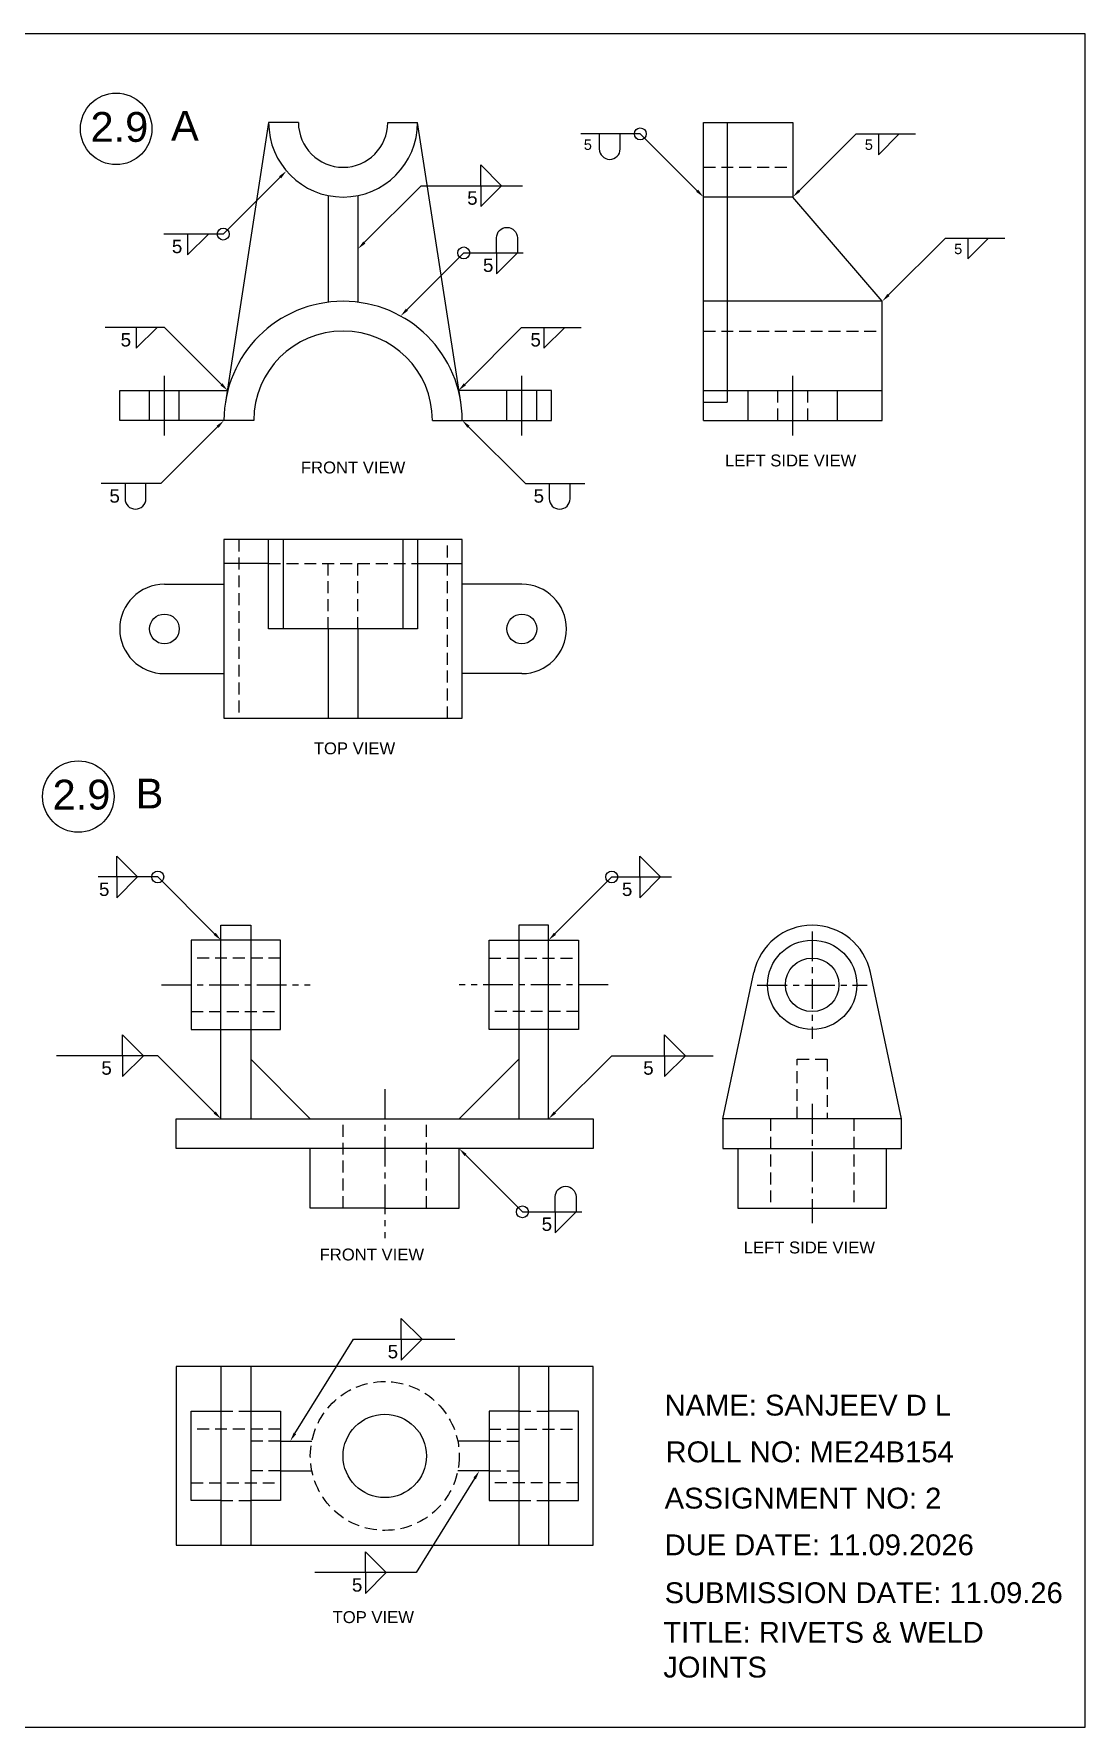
# Model space of a CAD drawing. Header units: inches. Extents: x 0 to 2841, y -1 to 568.
# Drawn here: x 2488 to 2841, y -1 to 568 of the extents above; entities that cross this region are included whole.
import ezdxf
from ezdxf import colors
from ezdxf.entities.mleader import LeaderData, LeaderLine
from ezdxf.math import Vec2, Vec3

# ---------------------------------------------------------------- set-up
doc = ezdxf.new("R2010")
doc.units = ezdxf.units.IN
doc.header["$LTSCALE"] = 8
doc.header["$MEASUREMENT"] = 0
doc.linetypes.add('CENTER', pattern=[2, 1.25, -0.25, 0.25, -0.25])
doc.linetypes.add('DASHED', pattern=[0.75, 0.5, -0.25])
doc.styles.get("Standard").update_dxf_attribs({"font": 'arial.ttf'})

msp = doc.modelspace()

# ---------------------------------------------------------------- linework, layer by layer
at = {"linetype": 'Continuous'}
for p, q in [((2566.396, 538.119), (2551.866, 444.237)), ((2576.396, 538.119), (2566.396, 538.119)), ((2606.396, 538.119), (2616.396, 538.119)), ((2630.925, 444.237), (2616.396, 538.119)), ((2712.396, 438.119), (2712.396, 538.119)), ((2712.396, 538.119), (2742.396, 538.119)), ((2720.396, 538.119), (2720.396, 444.237)), ((2742.396, 538.119), (2742.396, 513.119)), ((2586.396, 513.624), (2586.396, 477.806)), ((2596.396, 513.624), (2596.396, 477.806)), ((2742.396, 513.119), (2712.396, 513.119)), ((2772.396, 478.119), (2742.396, 513.119)), ((2772.396, 478.119), (2712.396, 478.119)), ((2772.396, 438.119), (2772.396, 478.119)), ((2531.396, 433.119), (2531.396, 453.119)), ((2651.396, 433.119), (2651.396, 453.119)), ((2742.396, 433.119), (2742.396, 453.119)), ((2516.396, 448.119), (2552.666, 448.119)), ((2516.396, 438.119), (2516.396, 448.119)), ((2526.396, 438.119), (2526.396, 448.119)), ((2536.396, 438.119), (2536.396, 448.119)), ((2661.396, 448.119), (2630.125, 448.119)), ((2646.396, 438.119), (2646.396, 448.119)), ((2656.396, 438.119), (2656.396, 448.119)), ((2661.396, 438.119), (2661.396, 448.119)), ((2712.396, 448.119), (2772.396, 448.119)), ((2712.396, 444.237), (2720.396, 444.237)), ((2727.396, 438.119), (2727.396, 448.119)), ((2757.396, 438.119), (2757.396, 448.119)), ((2561.396, 438.119), (2516.396, 438.119)), ((2621.396, 438.119), (2661.396, 438.119)), ((2712.396, 438.119), (2772.396, 438.119)), ((2551.396, 398.119), (2551.396, 338.119)), ((2631.396, 398.119), (2551.396, 398.119)), ((2566.396, 368.119), (2566.396, 398.119)), ((2571.396, 368.119), (2571.396, 398.119)), ((2611.396, 398.119), (2611.396, 368.119)), ((2616.396, 398.119), (2616.396, 368.119)), ((2631.396, 338.119), (2631.396, 398.119)), ((2566.396, 390.119), (2551.396, 390.119)), ((2616.396, 390.119), (2631.396, 390.119)), ((2531.396, 383.119), (2551.396, 383.119)), ((2651.396, 383.119), (2631.396, 383.119)), ((2616.396, 368.119), (2566.396, 368.119)), ((2586.396, 368.119), (2586.396, 338.119)), ((2596.396, 368.119), (2596.396, 338.119)), ((2531.396, 353.119), (2551.396, 353.119)), ((2651.396, 353.119), (2631.396, 353.119)), ((2551.396, 338.119), (2631.396, 338.119)), ((2550.391, 203.645), (2550.391, 268.645)), ((2550.391, 268.645), (2560.391, 268.645)), ((2560.391, 268.645), (2560.391, 203.645)), ((2660.391, 268.645), (2650.391, 268.645)), ((2650.391, 268.645), (2650.391, 203.645)), ((2660.391, 203.645), (2660.391, 268.645)), ((2570.391, 263.645), (2540.391, 263.645)), ((2540.391, 263.645), (2540.391, 233.645)), ((2570.391, 233.645), (2570.391, 263.645)), ((2640.391, 233.645), (2640.391, 263.645)), ((2640.391, 263.645), (2670.391, 263.645)), ((2670.391, 263.645), (2670.391, 233.645)), ((2718.891, 203.645), (2729.327, 252.799)), ((2778.891, 203.645), (2768.455, 252.799)), ((2540.391, 233.645), (2570.391, 233.645)), ((2670.391, 233.645), (2640.391, 233.645)), ((2580.391, 203.645), (2560.391, 223.645)), ((2630.391, 203.645), (2650.391, 223.645)), ((2535.391, 193.645), (2535.391, 203.645)), ((2535.391, 203.645), (2675.391, 203.645)), ((2535.391, 203.645), (2550.391, 203.645)), ((2675.391, 203.645), (2675.391, 193.645)), ((2778.891, 203.645), (2718.891, 203.645)), ((2718.891, 203.645), (2718.891, 193.645)), ((2778.891, 193.645), (2778.891, 203.645)), ((2675.391, 193.645), (2535.391, 193.645)), ((2580.391, 173.645), (2580.391, 193.645)), ((2630.391, 173.645), (2630.391, 193.645)), ((2718.891, 193.645), (2778.891, 193.645)), ((2723.891, 193.645), (2723.891, 173.645)), ((2773.891, 173.645), (2773.891, 193.645)), ((2605.391, 173.645), (2580.391, 173.645)), ((2605.391, 173.645), (2630.391, 173.645)), ((2723.891, 173.645), (2773.891, 173.645)), ((2535.391, 120.476), (2535.391, 60.476)), ((2675.391, 120.476), (2535.391, 120.476)), ((2550.391, 120.476), (2550.391, 60.476)), ((2560.391, 120.476), (2560.391, 60.476)), ((2650.391, 120.476), (2650.391, 60.476)), ((2660.391, 120.476), (2660.391, 60.476)), ((2675.391, 60.476), (2675.391, 120.476)), ((2540.391, 105.476), (2550.391, 105.476)), ((2540.391, 75.476), (2540.391, 105.476)), ((2560.391, 105.476), (2570.391, 105.476)), ((2570.391, 105.476), (2570.391, 75.476)), ((2640.391, 105.476), (2640.391, 75.476)), ((2650.391, 105.476), (2640.391, 105.476)), ((2670.391, 105.476), (2660.391, 105.476)), ((2670.391, 75.476), (2670.391, 105.476)), ((2570.391, 95.476), (2580.896, 95.476)), ((2640.391, 95.476), (2629.886, 95.476)), ((2570.391, 85.476), (2580.896, 85.476)), ((2640.391, 85.476), (2629.886, 85.476)), ((2550.391, 75.476), (2540.391, 75.476)), ((2570.391, 75.476), (2560.391, 75.476)), ((2640.391, 75.476), (2650.391, 75.476)), ((2660.391, 75.476), (2670.391, 75.476)), ((2535.391, 60.476), (2675.391, 60.476))]:
    msp.add_line(p, q, dxfattribs=at)
at = {"color": 3, "linetype": 'Continuous'}
for p, q in [((2683.682, 534.333), (2676.682, 534.333)), ((2771.109, 534.333), (2771.109, 527.333)), ((2771.109, 527.333), (2778.109, 534.333)), ((2771.109, 534.333), (2778.109, 534.333)), ((2637.609, 516.928), (2637.609, 523.928)), ((2637.609, 523.928), (2644.609, 516.928)), ((2637.609, 516.928), (2637.609, 509.928)), ((2637.609, 509.928), (2644.609, 516.928)), ((2539.167, 500.676), (2539.167, 493.676)), ((2539.167, 493.676), (2546.167, 500.676)), ((2801.109, 499.333), (2801.109, 492.333)), ((2801.109, 492.333), (2808.109, 499.333)), ((2801.109, 499.333), (2808.109, 499.333)), ((2639.404, 494.371), (2646.404, 494.371)), ((2642.904, 494.371), (2642.904, 487.371)), ((2642.904, 487.371), (2649.904, 494.371)), ((2523.952, 469.333), (2516.952, 469.333)), ((2521.952, 469.333), (2521.952, 462.333)), ((2521.952, 462.333), (2528.952, 469.333)), ((2658.839, 469.333), (2658.839, 462.333)), ((2658.839, 462.333), (2665.839, 469.333)), ((2658.839, 469.333), (2665.839, 469.333)), ((2515.411, 284.858), (2515.411, 291.858)), ((2515.411, 291.858), (2522.411, 284.858)), ((2690.991, 284.858), (2690.991, 291.858)), ((2690.991, 291.858), (2697.991, 284.858)), ((2521.677, 284.858), (2514.677, 284.858)), ((2515.411, 284.858), (2515.411, 277.858)), ((2515.411, 277.858), (2522.411, 284.858)), ((2689.104, 284.858), (2696.104, 284.858)), ((2690.991, 284.858), (2690.991, 277.858)), ((2690.991, 277.858), (2697.991, 284.858)), ((2517.372, 224.858), (2517.372, 231.858)), ((2517.372, 231.858), (2524.372, 224.858)), ((2699.31, 224.858), (2699.31, 231.858)), ((2699.31, 231.858), (2706.31, 224.858)), ((2517.372, 224.858), (2517.372, 217.858)), ((2517.372, 217.858), (2524.372, 224.858)), ((2699.31, 224.858), (2699.31, 217.858)), ((2699.31, 217.858), (2706.31, 224.858)), ((2659.104, 172.432), (2666.104, 172.432)), ((2662.604, 172.432), (2662.604, 165.432)), ((2662.604, 165.432), (2669.604, 172.432)), ((2610.907, 129.632), (2610.907, 136.632)), ((2610.907, 136.632), (2617.907, 129.632)), ((2610.907, 129.632), (2610.907, 122.632)), ((2610.907, 122.632), (2617.907, 129.632)), ((2598.907, 51.319), (2598.907, 58.319)), ((2598.907, 58.319), (2605.907, 51.319)), ((2598.907, 51.319), (2598.907, 44.319)), ((2598.907, 44.319), (2605.907, 51.319))]:
    msp.add_line(p, q, dxfattribs=at)
at = {"linetype": 'DASHED'}
for p, q in [((2712.396, 523.119), (2742.396, 523.119)), ((2712.396, 468.119), (2772.396, 468.119)), ((2737.396, 438.119), (2737.396, 448.119)), ((2747.396, 438.119), (2747.396, 448.119)), ((2556.396, 398.119), (2556.396, 338.119)), ((2626.396, 338.119), (2626.396, 398.119)), ((2566.396, 390.119), (2616.396, 390.119)), ((2586.396, 368.119), (2586.396, 390.119)), ((2596.396, 368.119), (2596.396, 390.119)), ((2570.391, 257.645), (2540.391, 257.645)), ((2640.391, 257.645), (2670.391, 257.645)), ((2540.391, 239.645), (2570.391, 239.645)), ((2670.391, 239.645), (2640.391, 239.645)), ((2743.891, 203.645), (2743.891, 223.645)), ((2743.891, 223.645), (2753.891, 223.645)), ((2753.891, 223.645), (2753.891, 203.645)), ((2591.391, 173.645), (2591.391, 203.645)), ((2619.391, 173.645), (2619.391, 203.645)), ((2734.891, 203.645), (2734.891, 173.645)), ((2762.891, 203.645), (2762.891, 173.645)), ((2550.391, 105.476), (2560.391, 105.476)), ((2650.391, 105.476), (2660.391, 105.476)), ((2570.391, 99.476), (2540.391, 99.476)), ((2640.391, 99.476), (2670.391, 99.476)), ((2570.391, 95.476), (2560.391, 95.476)), ((2640.391, 95.476), (2650.391, 95.476)), ((2570.391, 85.476), (2560.391, 85.476)), ((2640.391, 85.476), (2650.391, 85.476)), ((2540.391, 81.476), (2570.391, 81.476)), ((2670.391, 81.476), (2640.391, 81.476)), ((2550.391, 75.476), (2560.391, 75.476)), ((2650.391, 75.476), (2660.391, 75.476))]:
    msp.add_line(p, q, dxfattribs=at)
at = {"linetype": 'CENTER'}
for p, q in [((2748.891, 266.55), (2748.891, 230.479)), ((2530.391, 248.645), (2580.391, 248.645)), ((2680.391, 248.645), (2630.391, 248.645)), ((2730.472, 248.555), (2767.309, 248.555)), ((2605.391, 213.645), (2605.391, 163.645)), ((2748.891, 208.645), (2748.891, 168.645))]:
    msp.add_line(p, q, dxfattribs=at)
at = {"linetype": 'Continuous'}
msp.add_lwpolyline([(1925.971, -0.563), (2840.537, -0.563), (2840.537, 567.901), (1925.971, 567.901)], close=True, dxfattribs=at)
at = {"color": 3, "linetype": 'Continuous'}
for points in [[(2677.416, 534.333), (2677.416, 529.265, 1), (2684.416, 529.265), (2684.416, 534.333)], [(2642.904, 494.371), (2642.904, 499.439, -1), (2649.904, 499.439), (2649.904, 494.371)], [(2518.182, 416.906), (2518.182, 411.839, 1), (2525.182, 411.839), (2525.182, 416.906)], [(2660.609, 416.906), (2660.609, 411.839, 1), (2667.609, 411.839), (2667.609, 416.906)], [(2662.604, 172.432), (2662.604, 177.5, -1), (2669.604, 177.5), (2669.604, 172.432)]]:
    msp.add_lwpolyline(points, format="xyb", dxfattribs=at)
at = {"linetype": 'Continuous'}
for centre, radius in [((2515.204, 536.004), 12), ((2531.396, 368.119), 5), ((2651.396, 368.119), 5), ((2502.49, 311.847), 12), ((2748.891, 248.645), 15), ((2748.891, 248.645), 9), ((2605.391, 90.476), 14)]:
    msp.add_circle(centre, radius, dxfattribs=at)
at = {"color": 3, "linetype": 'Continuous'}
for centre in [(2691.182, 534.333), (2551.167, 500.676), (2631.904, 494.371), (2529.177, 284.858), (2681.604, 284.858), (2651.604, 172.432)]:
    msp.add_circle(centre, 2, dxfattribs=at)
at = {"linetype": 'DASHED'}
msp.add_circle((2605.391, 90.476), 25, dxfattribs=at)
at = {"linetype": 'Continuous'}
for centre, radius, start, end in [((2591.396, 538.119), 25, 180, 270), ((2591.396, 538.119), 15, 180, 270), ((2591.396, 538.119), 15, 270, 0), ((2591.396, 538.119), 25, 270, 0), ((2591.396, 438.119), 40, 90, 180), ((2591.396, 438.119), 40, 0, 90), ((2591.396, 438.119), 30, 90, 180), ((2591.396, 438.119), 30, 0, 90), ((2531.396, 368.119), 15, 90, 270), ((2651.396, 368.119), 15, 270, 90), ((2748.891, 248.645), 20, 11.98678, 168.01322)]:
    msp.add_arc(centre, radius, start, end, dxfattribs=at)

# ---------------------------------------------------------------- texts
at = {"attachment_point": 1}
for s, width, gutter_width, heights, insert, char_height in [('2.9', 25.87837, 12.5, [0], (2506.569, 541.658), 10), ('A', 25.87837, 12.5, [0], (2533.624, 542.055), 10), ('{\\C3;LEFT SIDE VIEW}', 61.8127, 12.5, [0], (2719.611, 426.68), 4), ('{\\C3;FRONT VIEW}', 54.01355, 12.5, [0], (2577.216, 424.326), 4), ('{\\C3;TOP VIEW}', 43.23731, 12.5, [0], (2581.568, 330.031), 4), ('2.9', 25.87837, 12.5, [0], (2493.855, 317.501), 10), ('B', 25.87837, 12.5, [0], (2521.733, 317.85), 10), ('{\\C3;FRONT VIEW}', 54.01355, 12.5, [0], (2583.509, 160.115), 4), ('{\\C3;LEFT SIDE VIEW}', 61.8127, 12.5, [0], (2725.904, 162.468), 4), ('NAME: SANJEEV D L', 158.91687, 20.45, [2.08], (2699.356, 111.033), 7), ('ROLL NO: ME24B154', 181.51683, 0, [4.206], (2699.665, 95.359), 7), ('ASSIGNMENT NO: 2', 179.96328, 20.45, [0], (2699.355, 79.813), 7), ('DUE DATE: 11.09.2026', 180.42925, 20.45, [0], (2699.355, 64.139), 7), ('SUBMISSION DATE: 11.09.26', 200.60546, 20.45, [0], (2699.355, 48.057), 7), ('{\\C3;TOP VIEW}', 43.23731, 12.5, [0], (2587.861, 38.372), 4), ('TITLE: RIVETS & WELD JOINTS', 130.34406, 20.45, [0], (2698.91, 34.755), 7)]:
    msp.add_mtext_dynamic_manual_height_columns(s, width=width, gutter_width=gutter_width, heights=heights, dxfattribs=dict(at, insert=insert, char_height=char_height))
at = {"linetype": 'Continuous'}
for insert, char_height, attachment_point in [((2674.932, 532.444), 3.5, 3), ((2766.562, 532.444), 3.5, 1), ((2633.062, 515.04), 4.5, 1), ((2537.416, 498.788), 4.5, 3), ((2796.562, 497.444), 3.5, 1), ((2638.358, 492.483), 4.5, 1), ((2520.202, 467.444), 4.5, 3), ((2654.292, 467.444), 4.5, 1), ((2516.432, 415.018), 4.5, 3), ((2658.858, 415.018), 4.5, 3), ((2512.927, 282.97), 4.5, 3), ((2688.507, 282.97), 4.5, 3), ((2513.724, 222.97), 4.5, 3), ((2695.662, 222.97), 4.5, 3), ((2658.058, 170.544), 4.5, 1), ((2606.36, 127.744), 4.5, 1), ((2594.36, 49.431), 4.5, 1)]:
    msp.add_mtext_dynamic_manual_height_columns('{\\C3;5}', width=20.80217, gutter_width=1, heights=[0], dxfattribs=dict(at, insert=insert, char_height=char_height, attachment_point=attachment_point))

# ---------------------------------------------------------------- leaders
ml = msp.add_multileader_mtext('Standard', dxfattribs=at)
ml.set_content(' ', color=3)
ml.set_leader_properties(color=3)
ml.build(insert=Vec2(0, 0))
ml.multileader.update_dxf_attribs({"text_left_attachment_type": 2, "dogleg_length": 20, "arrow_head_size": 3})
ctx = ml.context
ctx.base_point, ctx.char_height, ctx.arrow_head_size, ctx.landing_gap_size, ctx.plane_origin = Vec3(2671.002, 535.832), 3, 3, 0.09, Vec3(2712.396, 513.119)
ctx.left_attachment, ctx.text_align_type = 2, 2
notes = []
notes.append((ctx, [(0, (1, 1, 0), (2691.182, 534.333), (-1, 0), 20, [(0, [(2712.396, 513.119)], 0, [])])]))
ctx.mtext.insert, ctx.mtext.alignment, ctx.mtext.flow_direction = Vec3(2671.092, 535.833), 3, 3
ml = msp.add_multileader_mtext('Standard', dxfattribs=at)
ml.set_content(' ', color=3)
ml.set_leader_properties(color=3)
ml.build(insert=Vec2(0, 0))
ml.multileader.update_dxf_attribs({"text_left_attachment_type": 2, "dogleg_length": 20, "arrow_head_size": 3})
ctx = ml.context
ctx.base_point, ctx.char_height, ctx.arrow_head_size, ctx.landing_gap_size, ctx.plane_origin = Vec3(2783.609, 534.333), 3, 3, 0.09, Vec3(2742.396, 513.119)
ctx.left_attachment = 2
notes.append((ctx, [(0, (1, 1, 0), (2763.609, 534.333), (1, 0), 20, [(0, [(2742.396, 513.119)], 0, [])])]))
ctx.mtext.insert, ctx.mtext.flow_direction = Vec3(2783.699, 534.334), 3
ml = msp.add_multileader_mtext('Standard', dxfattribs=at)
ml.set_content(' ', color=3)
ml.set_leader_properties(color=3)
ml.build(insert=Vec2(0, 0))
ml.multileader.update_dxf_attribs({"text_left_attachment_type": 2, "dogleg_length": 20, "arrow_head_size": 3})
ctx = ml.context
ctx.base_point, ctx.char_height, ctx.arrow_head_size, ctx.landing_gap_size, ctx.plane_origin = Vec3(2530.987, 502.175), 3, 3, 0.09, Vec3(2572.38, 521.889)
ctx.left_attachment, ctx.text_align_type = 2, 2
notes.append((ctx, [(0, (1, 1, 0), (2551.167, 500.676), (-1, 0), 20, [(0, [(2572.38, 521.889)], 0, [])])]))
ctx.mtext.insert, ctx.mtext.alignment, ctx.mtext.flow_direction = Vec3(2531.077, 502.176), 3, 3
ml = msp.add_multileader_mtext('Standard', dxfattribs=at)
ml.set_content(' ', color=3)
ml.set_leader_properties(color=3)
ml.build(insert=Vec2(0, 0))
ml.multileader.update_dxf_attribs({"text_left_attachment_type": 2, "dogleg_length": 20, "arrow_head_size": 3})
ctx = ml.context
ctx.base_point, ctx.char_height, ctx.arrow_head_size, ctx.landing_gap_size, ctx.plane_origin = Vec3(2651.669, 516.928), 3, 3, 0.09, Vec3(2596.396, 495.715)
ctx.left_attachment = 2
notes.append((ctx, [(0, (1, 1, 0), (2617.609, 516.928), (1, 0), 34.061, [(0, [(2596.396, 495.715)], 0, [])])]))
ctx.mtext.insert, ctx.mtext.flow_direction = Vec3(2651.759, 516.929), 3
ml = msp.add_multileader_mtext('Standard', dxfattribs=at)
ml.set_content(' ', color=3)
ml.set_leader_properties(color=3)
ml.build(insert=Vec2(0, 0))
ml.multileader.update_dxf_attribs({"text_left_attachment_type": 2, "dogleg_length": 20, "arrow_head_size": 3})
ctx = ml.context
ctx.base_point, ctx.char_height, ctx.arrow_head_size, ctx.landing_gap_size, ctx.plane_origin = Vec3(2813.609, 499.333), 3, 3, 0.09, Vec3(2772.396, 478.119)
ctx.left_attachment = 2
notes.append((ctx, [(0, (1, 1, 0), (2793.609, 499.333), (1, 0), 20, [(0, [(2772.396, 478.119)], 0, [])])]))
ctx.mtext.insert, ctx.mtext.flow_direction = Vec3(2813.699, 499.334), 3
ml = msp.add_multileader_mtext('Standard', dxfattribs=at)
ml.set_content(' ', color=3)
ml.set_leader_properties(color=3)
ml.build(insert=Vec2(0, 0))
ml.multileader.update_dxf_attribs({"text_left_attachment_type": 2, "dogleg_length": 20, "arrow_head_size": 3})
ctx = ml.context
ctx.base_point, ctx.char_height, ctx.arrow_head_size, ctx.landing_gap_size, ctx.plane_origin = Vec3(2651.904, 494.371), 3, 3, 0.09, Vec3(2610.691, 473.158)
ctx.left_attachment = 2
notes.append((ctx, [(0, (1, 1, 0), (2631.904, 494.371), (1, 0), 20, [(0, [(2610.691, 473.158)], 0, [])])]))
ctx.mtext.insert, ctx.mtext.flow_direction = Vec3(2651.994, 494.372), 3
ml = msp.add_multileader_mtext('Standard', dxfattribs=at)
ml.set_content(' ', color=3)
ml.set_leader_properties(color=3)
ml.build(insert=Vec2(0, 0))
ml.multileader.update_dxf_attribs({"text_left_attachment_type": 2, "dogleg_length": 20, "arrow_head_size": 3})
ctx = ml.context
ctx.base_point, ctx.char_height, ctx.arrow_head_size, ctx.landing_gap_size, ctx.plane_origin = Vec3(2511.272, 470.832), 3, 3, 0.09, Vec3(2552.666, 448.119)
ctx.left_attachment, ctx.text_align_type = 2, 2
notes.append((ctx, [(0, (1, 1, 0), (2531.452, 469.333), (-1, 0), 20, [(0, [(2552.666, 448.119)], 0, [])])]))
ctx.mtext.insert, ctx.mtext.alignment, ctx.mtext.flow_direction = Vec3(2511.362, 470.833), 3, 3
ml = msp.add_multileader_mtext('Standard', dxfattribs=at)
ml.set_content(' ', color=3)
ml.set_leader_properties(color=3)
ml.build(insert=Vec2(0, 0))
ml.multileader.update_dxf_attribs({"text_left_attachment_type": 2, "dogleg_length": 20, "arrow_head_size": 3})
ctx = ml.context
ctx.base_point, ctx.char_height, ctx.arrow_head_size, ctx.landing_gap_size, ctx.plane_origin = Vec3(2671.339, 469.333), 3, 3, 0.09, Vec3(2630.125, 448.119)
ctx.left_attachment = 2
notes.append((ctx, [(0, (1, 1, 0), (2651.339, 469.333), (1, 0), 20, [(0, [(2630.125, 448.119)], 0, [])])]))
ctx.mtext.insert, ctx.mtext.flow_direction = Vec3(2671.429, 469.334), 3
ml = msp.add_multileader_mtext('Standard', dxfattribs=at)
ml.set_content(' ', color=3)
ml.set_leader_properties(color=3)
ml.build(insert=Vec2(0, 0))
ml.multileader.update_dxf_attribs({"text_left_attachment_type": 2, "dogleg_length": 20, "arrow_head_size": 3})
ctx = ml.context
ctx.base_point, ctx.char_height, ctx.arrow_head_size, ctx.landing_gap_size, ctx.plane_origin = Vec3(2510.002, 418.405), 3, 3, 0.09, Vec3(2551.396, 438.119)
ctx.left_attachment, ctx.text_align_type = 2, 2
notes.append((ctx, [(0, (1, 1, 0), (2530.182, 416.906), (-1, 0), 20, [(0, [(2551.396, 438.119)], 0, [])])]))
ctx.mtext.insert, ctx.mtext.alignment, ctx.mtext.flow_direction = Vec3(2510.092, 418.406), 3, 3
ml = msp.add_multileader_mtext('Standard', dxfattribs=at)
ml.set_content(' ', color=3)
ml.set_leader_properties(color=3)
ml.build(insert=Vec2(0, 0))
ml.multileader.update_dxf_attribs({"text_left_attachment_type": 2, "dogleg_length": 20, "arrow_head_size": 3})
ctx = ml.context
ctx.base_point, ctx.char_height, ctx.arrow_head_size, ctx.landing_gap_size, ctx.plane_origin = Vec3(2672.609, 416.906), 3, 3, 0.09, Vec3(2631.396, 438.119)
ctx.left_attachment = 2
notes.append((ctx, [(0, (1, 1, 0), (2652.609, 416.906), (1, 0), 20, [(0, [(2631.396, 438.119)], 0, [])])]))
ctx.mtext.insert, ctx.mtext.flow_direction = Vec3(2672.699, 416.907), 3
ml = msp.add_multileader_mtext('Standard', dxfattribs=at)
ml.set_content(' ', color=3)
ml.set_leader_properties(color=3)
ml.build(insert=Vec2(0, 0))
ml.multileader.update_dxf_attribs({"text_left_attachment_type": 2, "dogleg_length": 20, "arrow_head_size": 3})
ctx = ml.context
ctx.base_point, ctx.char_height, ctx.arrow_head_size, ctx.landing_gap_size, ctx.plane_origin = Vec3(2508.997, 286.357), 3, 3, 0.09, Vec3(2550.391, 263.645)
ctx.left_attachment, ctx.text_align_type = 2, 2
notes.append((ctx, [(0, (1, 1, 0), (2529.177, 284.858), (-1, 0), 20, [(0, [(2550.391, 263.645)], 0, [])])]))
ctx.mtext.insert, ctx.mtext.alignment, ctx.mtext.flow_direction = Vec3(2509.087, 286.358), 3, 3
ml = msp.add_multileader_mtext('Standard', dxfattribs=at)
ml.set_content(' ', color=3)
ml.set_leader_properties(color=3)
ml.build(insert=Vec2(0, 0))
ml.multileader.update_dxf_attribs({"text_left_attachment_type": 2, "dogleg_length": 20, "arrow_head_size": 3})
ctx = ml.context
ctx.base_point, ctx.char_height, ctx.arrow_head_size, ctx.landing_gap_size, ctx.plane_origin = Vec3(2701.604, 284.858), 3, 3, 0.09, Vec3(2660.391, 263.645)
ctx.left_attachment = 2
notes.append((ctx, [(0, (1, 1, 0), (2681.604, 284.858), (1, 0), 20, [(0, [(2660.391, 263.645)], 0, [])])]))
ctx.mtext.insert, ctx.mtext.flow_direction = Vec3(2701.694, 284.859), 3
ml = msp.add_multileader_mtext('Standard', dxfattribs=at)
ml.set_content(' ', color=3)
ml.set_leader_properties(color=3)
ml.build(insert=Vec2(0, 0))
ml.multileader.update_dxf_attribs({"text_left_attachment_type": 2, "dogleg_length": 20, "arrow_head_size": 3})
ctx = ml.context
ctx.base_point, ctx.char_height, ctx.arrow_head_size, ctx.landing_gap_size, ctx.plane_origin = Vec3(2494.937, 226.357), 3, 3, 0.09, Vec3(2550.391, 203.645)
ctx.left_attachment, ctx.text_align_type = 2, 2
notes.append((ctx, [(0, (1, 1, 0), (2529.177, 224.858), (-1, 0), 34.061, [(0, [(2550.391, 203.645)], 0, [])])]))
ctx.mtext.insert, ctx.mtext.alignment, ctx.mtext.flow_direction = Vec3(2495.027, 226.358), 3, 3
ml = msp.add_multileader_mtext('Standard', dxfattribs=at)
ml.set_content(' ', color=3)
ml.set_leader_properties(color=3)
ml.build(insert=Vec2(0, 0))
ml.multileader.update_dxf_attribs({"text_left_attachment_type": 2, "dogleg_length": 20, "arrow_head_size": 3})
ctx = ml.context
ctx.base_point, ctx.char_height, ctx.arrow_head_size, ctx.landing_gap_size, ctx.plane_origin = Vec3(2715.664, 224.858), 3, 3, 0.09, Vec3(2660.391, 203.645)
ctx.left_attachment = 2
notes.append((ctx, [(0, (1, 1, 0), (2681.604, 224.858), (1, 0), 34.061, [(0, [(2660.391, 203.645)], 0, [])])]))
ctx.mtext.insert, ctx.mtext.flow_direction = Vec3(2715.754, 224.859), 3
ml = msp.add_multileader_mtext('Standard', dxfattribs=at)
ml.set_content(' ', color=3)
ml.set_leader_properties(color=3)
ml.build(insert=Vec2(0, 0))
ml.multileader.update_dxf_attribs({"text_left_attachment_type": 2, "dogleg_length": 20, "arrow_head_size": 3})
ctx = ml.context
ctx.base_point, ctx.char_height, ctx.arrow_head_size, ctx.landing_gap_size, ctx.plane_origin = Vec3(2671.604, 172.432), 3, 3, 0.09, Vec3(2630.391, 193.645)
ctx.left_attachment = 2
notes.append((ctx, [(0, (1, 1, 0), (2651.604, 172.432), (1, 0), 20, [(0, [(2630.391, 193.645)], 0, [])])]))
ctx.mtext.insert, ctx.mtext.flow_direction = Vec3(2671.694, 172.433), 3
ml = msp.add_multileader_mtext('Standard', dxfattribs=at)
ml.set_content(' ', color=3)
ml.set_leader_properties(color=3)
ml.build(insert=Vec2(0, 0))
ml.multileader.update_dxf_attribs({"text_left_attachment_type": 2, "dogleg_length": 20, "arrow_head_size": 3})
ctx = ml.context
ctx.base_point, ctx.char_height, ctx.arrow_head_size, ctx.landing_gap_size, ctx.plane_origin = Vec3(2628.907, 129.632), 3, 3, 0.09, Vec3(2573.633, 95.476)
ctx.left_attachment = 2
notes.append((ctx, [(0, (1, 1, 0), (2594.846, 129.632), (1, 0), 34.061, [(0, [(2573.633, 95.476)], 0, [])])]))
ctx.mtext.insert, ctx.mtext.flow_direction = Vec3(2628.997, 129.633), 3
ml = msp.add_multileader_mtext('Standard', dxfattribs=at)
ml.set_content(' ', color=3)
ml.set_leader_properties(color=3)
ml.build(insert=Vec2(0, 0))
ml.multileader.update_dxf_attribs({"text_left_attachment_type": 2, "dogleg_length": 20, "arrow_head_size": 3})
ctx = ml.context
ctx.base_point, ctx.char_height, ctx.arrow_head_size, ctx.landing_gap_size, ctx.plane_origin = Vec3(2581.695, 52.818), 3, 3, 0.09, Vec3(2637.148, 85.476)
ctx.left_attachment, ctx.text_align_type = 2, 2
notes.append((ctx, [(0, (1, 1, 0), (2615.935, 51.319), (-1, 0), 34.061, [(0, [(2637.148, 85.476)], 0, [])])]))
ctx.mtext.insert, ctx.mtext.alignment, ctx.mtext.flow_direction = Vec3(2581.785, 52.819), 3, 3
for ctx, leaders in notes:
    for number, flags, end, landing, length, lines in leaders:
        leader = LeaderData()
        leader.index, (leader.has_last_leader_line, leader.has_dogleg_vector, leader.attachment_direction) = number, flags
        leader.last_leader_point, leader.dogleg_vector, leader.dogleg_length = Vec3(end), Vec3(landing), length
        for number, points, colour, breaks in lines:
            line = LeaderLine()
            line.index, line.vertices, line.color, line.breaks = number, Vec3.list(points), colors.encode_raw_color(colour), breaks
            leader.lines.append(line)
        ctx.leaders.append(leader)

doc.saveas('drawing.dxf')
